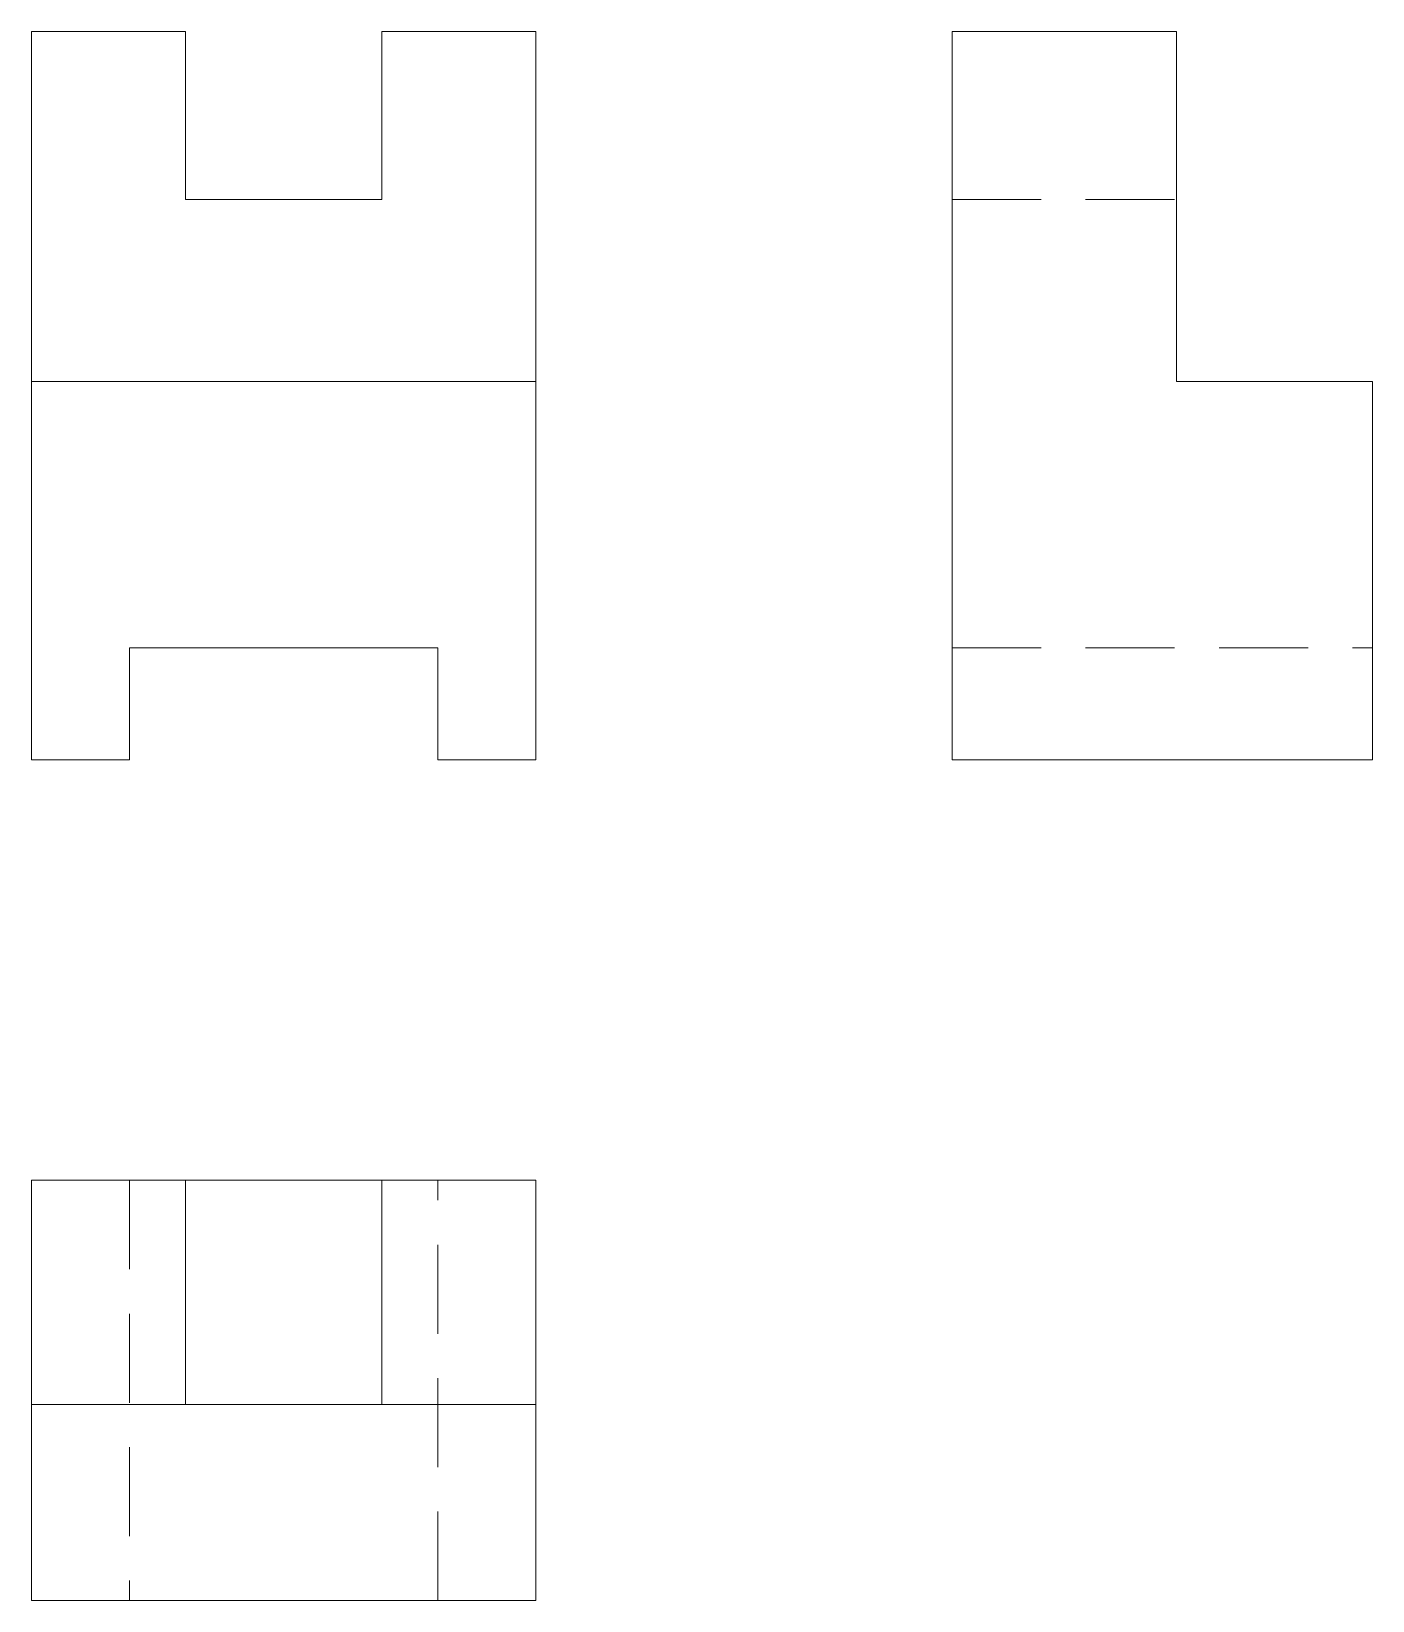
# Model space of a CAD drawing. Extents: x 100 to 196, y 40 to 152.
import ezdxf

# ---------------------------------------------------------------- set-up
doc = ezdxf.new("R2010")
doc.units = 0
doc.linetypes.add('DASHED2', pattern=[9.525, 6.35, -3.175])
doc.layers.get('0').update_dxf_attribs({"lineweight": 0})

msp = doc.modelspace()

# ---------------------------------------------------------------- linework, layer by layer
for p, q in [((100, 100), (100, 152)), ((100, 152), (111, 152)), ((111, 152), (111, 140)), ((125, 140), (125, 152)), ((125, 152), (136, 152)), ((136, 152), (136, 100)), ((181.69, 152), (165.69, 152)), ((165.69, 152), (165.69, 100)), ((181.69, 127), (181.69, 152)), ((111, 140), (125, 140)), ((100, 127), (136, 127)), ((195.69, 127), (181.69, 127)), ((195.69, 100), (195.69, 127)), ((129, 108), (107, 108)), ((107, 108), (107, 100)), ((129, 100), (129, 108)), ((107, 100), (100, 100)), ((136, 100), (129, 100)), ((165.69, 100), (195.69, 100)), ((100, 70), (136, 70)), ((100, 40), (100, 70)), ((111, 70), (111, 54)), ((125, 54), (125, 70)), ((136, 70), (136, 40)), ((100, 54), (136, 54)), ((136, 40), (100, 40))]:
    msp.add_line(p, q)
at = {"linetype": 'DASHED2'}
for p, q in [((165.69, 140.01), (181.69, 140.01)), ((165.69, 108.01), (195.69, 108.01)), ((107, 70), (107, 40)), ((129, 40), (129, 70))]:
    msp.add_line(p, q, dxfattribs=at)

doc.saveas('drawing.dxf')
